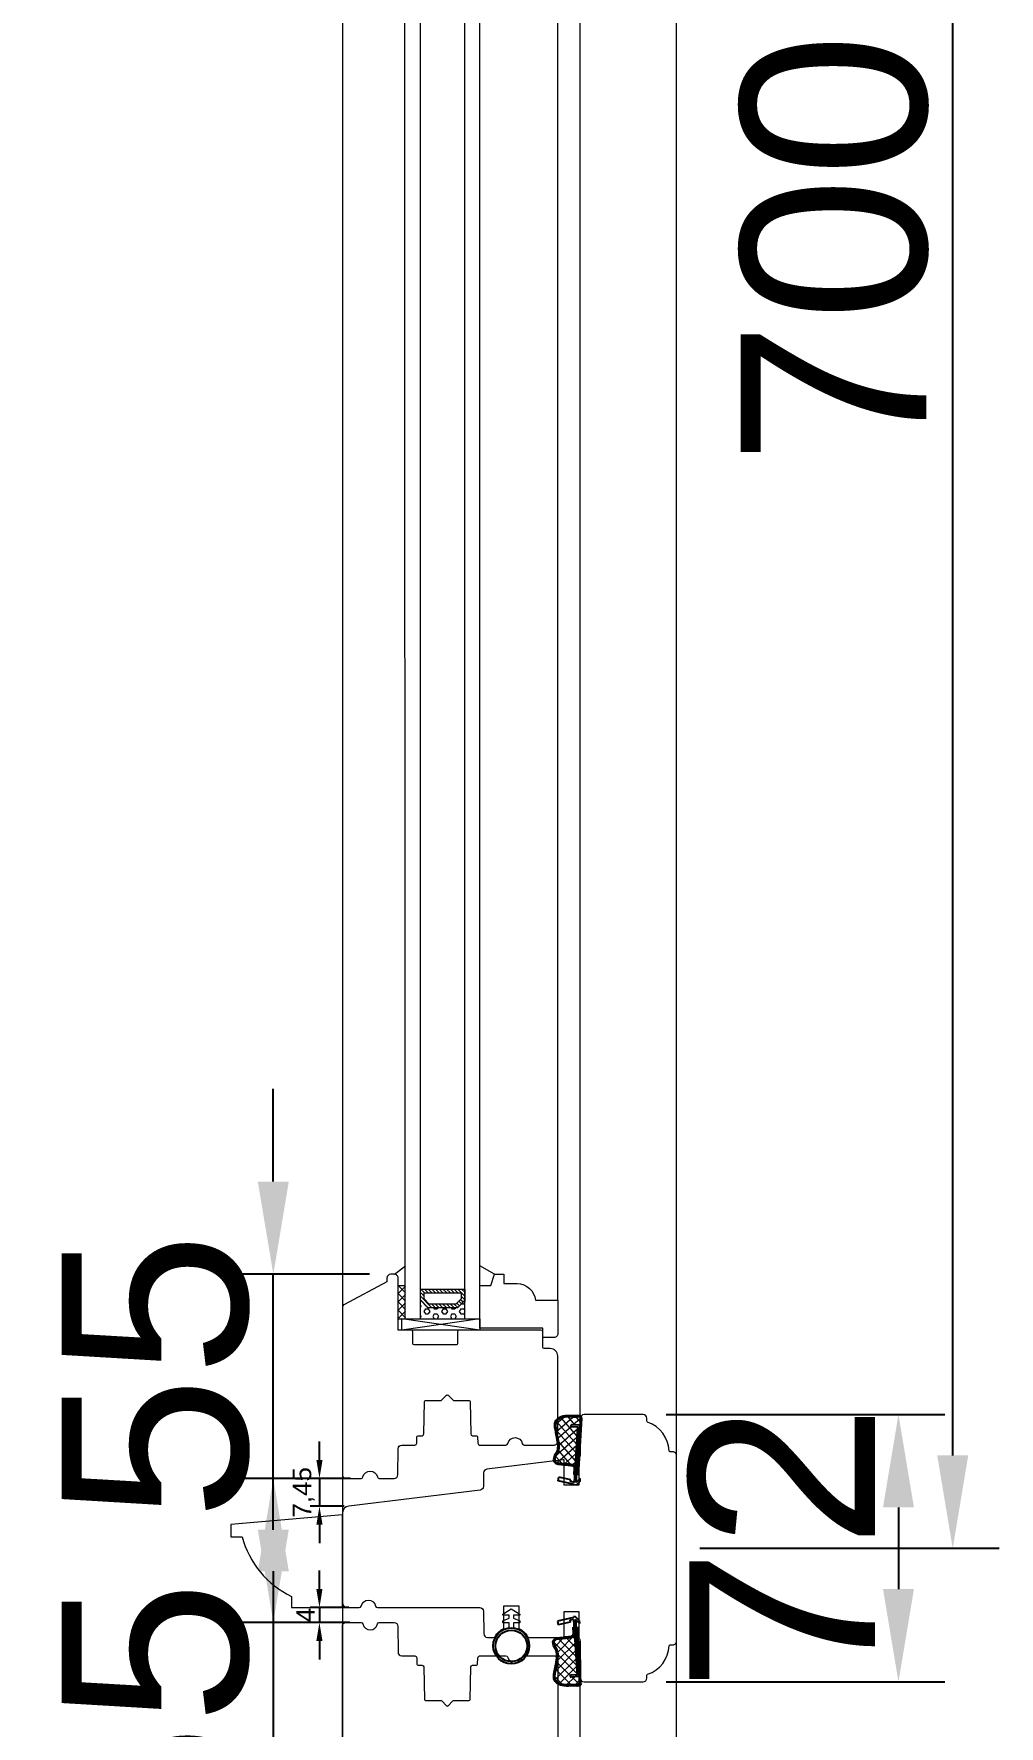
# Model space of a CAD drawing. Header units: millimetres. Extents: x 0 to 182016, y 11 to 3710.
# Drawn here: x 74928.2 to 75188.1, y 2011.5 to 2467.4 of the extents above; entities that cross this region are included whole.
import ezdxf

# ---------------------------------------------------------------- set-up
doc = ezdxf.new("R2010")
doc.units = ezdxf.units.MM
for name, color, linetype, lineweight in [('Matmenys', 10, 'Continuous', 20), ('OTHER', 251, 'Continuous', 13), ('Stakta', 7, 'Continuous', 25), ('Testinės profilio linijos', 7, 'Continuous', 5)]:
    doc.layers.add(name, color=color, linetype=linetype, lineweight=lineweight)
doc.layers.add('Stiklo paketas', color=7, linetype='Continuous')
doc.styles.get("Standard").update_dxf_attribs({"font": 'arial.ttf'})
doc.dimstyles.new('2', dxfattribs={"dimscale": 2, "dimtxt": 2.5, "dimasz": 2.5, "dimexe": 1.25, "dimexo": 0.625, "dimtad": 1, "dimtxsty": 'Standard', "dimcen": 2.5, "dimadec": 0, "dimazin": 0, "dimtfac": 1, "dimtmove": 0, "dimatfit": 3, "dimfxl": 1, "dimarcsym": 0})
doc.dimstyles.new('Padidinti matmenys', dxfattribs={"dimscale": 10, "dimtxt": 5, "dimasz": 2.5, "dimexe": 1.25, "dimexo": 0.625, "dimtad": 1, "dimdec": 1, "dimtxsty": 'Standard', "dimcen": 2.5, "dimadec": 0, "dimazin": 0, "dimtfac": 1, "dimtdec": 1, "dimtmove": 0, "dimatfit": 3, "dimfxl": 1, "dimarcsym": 0})

# ---------------------------------------------------------------- blocks, each defined once
blk = doc.blocks.new('*D1712')
at = {"layer": 'Defpoints', "color": 0, "transparency": 16777216}
for p in [(75014.71, 2078.23), (75005.1, 2070.78), (75013.03, 2070.78)]:
    blk.add_point(p, dxfattribs=at)
at = {"layer": 'Matmenys', "color": 0, "lineweight": -2, "transparency": 16777216}
for p, q in [((75005.1, 2083.23), (75005.1, 2088.23)), ((75013.46, 2078.23), (75002.6, 2078.23)), ((75005.1, 2078.23), (75005.1, 2070.78)), ((75011.78, 2070.78), (75002.6, 2070.78)), ((75005.1, 2065.78), (75005.1, 2060.78))]:
    blk.add_line(p, q, dxfattribs=at)
at = {"layer": 'Matmenys', "color": 0, "transparency": 16777216}
for points in [[(75004.27, 2083.23), (75005.93, 2083.23), (75005.1, 2078.23)], [(75004.27, 2065.78), (75005.93, 2065.78), (75005.1, 2070.78)]]:
    blk.add_solid(points, dxfattribs=at)
at = {"layer": 'Matmenys', "color": 0, "lineweight": 5, "transparency": 16777216, "insert": (75000.85, 2074.5), "char_height": 5, "attachment_point": 5, "rotation": 90}
blk.add_mtext('7,45', dxfattribs=at)
blk = doc.blocks.new('*D1713')
at = {"layer": 'Defpoints', "color": 0, "transparency": 16777216}
for p in [(75014.26, 2043.43), (75005.09, 2039.43), (75014.51, 2039.43)]:
    blk.add_point(p, dxfattribs=at)
at = {"layer": 'Matmenys', "color": 0, "lineweight": -2, "transparency": 16777216}
for p, q in [((75005.09, 2048.43), (75005.09, 2053.43)), ((75013.01, 2043.43), (75002.59, 2043.43)), ((75005.09, 2043.43), (75005.09, 2039.43)), ((75013.26, 2039.43), (75002.59, 2039.43)), ((75005.09, 2034.43), (75005.09, 2029.43))]:
    blk.add_line(p, q, dxfattribs=at)
at = {"layer": 'Matmenys', "color": 0, "transparency": 16777216}
for points in [[(75004.26, 2048.43), (75005.92, 2048.43), (75005.09, 2043.43)], [(75004.26, 2034.43), (75005.92, 2034.43), (75005.09, 2039.43)]]:
    blk.add_solid(points, dxfattribs=at)
at = {"layer": 'Matmenys', "color": 0, "lineweight": 5, "transparency": 16777216, "insert": (75001.34, 2041.43), "char_height": 5, "attachment_point": 5, "rotation": 90}
blk.add_mtext('4', dxfattribs=at)
blk = doc.blocks.new('*D2083')
at = {"color": 0, "lineweight": -2, "transparency": 16777216}
for p, q in [((75104.53, 2759.45), (75188.14, 2759.45)), ((75175.64, 2084.43), (75175.64, 2734.45)), ((75107.52, 2059.43), (75188.14, 2059.43))]:
    blk.add_line(p, q, dxfattribs=at)
at = {"color": 0, "transparency": 16777216}
for points in [[(75171.47, 2734.45), (75179.81, 2734.45), (75175.64, 2759.45)], [(75171.47, 2084.43), (75179.81, 2084.43), (75175.64, 2059.43)]]:
    blk.add_solid(points, dxfattribs=at)
at = {"layer": 'Defpoints', "color": 0, "transparency": 16777216}
for p in [(75098.28, 2759.45), (75175.64, 2759.45), (75101.27, 2059.43)]:
    blk.add_point(p, dxfattribs=at)
at = {"color": 0, "lineweight": 5, "transparency": 16777216, "insert": (75143.86, 2409.44), "char_height": 50, "attachment_point": 5, "rotation": 90}
blk.add_mtext('700', dxfattribs=at)
blk = doc.blocks.new('*D2084')
at = {"color": 0, "lineweight": -2, "transparency": 16777216}
for p, q in [((75098.51, 2095.43), (75173.53, 2095.43)), ((75161.03, 2070.43), (75161.03, 2048.43)), ((75098.51, 2023.43), (75173.53, 2023.43))]:
    blk.add_line(p, q, dxfattribs=at)
at = {"color": 0, "transparency": 16777216}
for points in [[(75156.86, 2070.43), (75165.2, 2070.43), (75161.03, 2095.43)], [(75156.86, 2048.43), (75165.2, 2048.43), (75161.03, 2023.43)]]:
    blk.add_solid(points, dxfattribs=at)
at = {"layer": 'Defpoints', "color": 0, "transparency": 16777216}
for p in [(75092.26, 2095.43), (75092.26, 2023.43), (75161.03, 2023.43)]:
    blk.add_point(p, dxfattribs=at)
at = {"color": 0, "lineweight": 5, "transparency": 16777216, "insert": (75129.68, 2059.43), "char_height": 50, "attachment_point": 5, "rotation": 90}
blk.add_mtext('72', dxfattribs=at)
blk = doc.blocks.new('*D2085')
at = {"color": 0, "lineweight": -2, "transparency": 16777216}
for p, q in [((74992.67, 2064.43), (74992.67, 2089.43)), ((75007.01, 2039.43), (74980.17, 2039.43)), ((74992.67, 2039.43), (74992.67, 1984.43)), ((75018.52, 1984.43), (74980.17, 1984.43)), ((74992.67, 1959.43), (74992.67, 1934.43))]:
    blk.add_line(p, q, dxfattribs=at)
at = {"color": 0, "transparency": 16777216}
for points in [[(74988.5, 2064.43), (74996.84, 2064.43), (74992.67, 2039.43)], [(74988.5, 1959.43), (74996.84, 1959.43), (74992.67, 1984.43)]]:
    blk.add_solid(points, dxfattribs=at)
at = {"layer": 'Defpoints', "color": 0, "transparency": 16777216}
for p in [(75013.26, 2039.43), (74992.67, 1984.43), (75024.77, 1984.43)]:
    blk.add_point(p, dxfattribs=at)
at = {"color": 0, "lineweight": 5, "transparency": 16777216, "insert": (74960.99, 2011.93), "char_height": 50, "attachment_point": 5, "rotation": 90}
blk.add_mtext('55', dxfattribs=at)
blk = doc.blocks.new('*D2086')
at = {"color": 0, "lineweight": -2, "transparency": 16777216}
for p, q in [((74992.67, 2158.23), (74992.67, 2183.23)), ((75018.53, 2133.23), (74980.17, 2133.23)), ((74992.67, 2078.23), (74992.67, 2133.23)), ((75007.21, 2078.23), (74980.17, 2078.23)), ((74992.67, 2053.23), (74992.67, 2028.23))]:
    blk.add_line(p, q, dxfattribs=at)
at = {"color": 0, "transparency": 16777216}
for points in [[(74988.5, 2158.23), (74996.84, 2158.23), (74992.67, 2133.23)], [(74988.5, 2053.23), (74996.84, 2053.23), (74992.67, 2078.23)]]:
    blk.add_solid(points, dxfattribs=at)
at = {"layer": 'Defpoints', "color": 0, "transparency": 16777216}
for p in [(74992.67, 2133.23), (75024.78, 2133.23), (75013.46, 2078.23)]:
    blk.add_point(p, dxfattribs=at)
at = {"color": 0, "lineweight": 5, "transparency": 16777216, "insert": (74960.99, 2105.73), "char_height": 50, "attachment_point": 5, "rotation": 90}
blk.add_mtext('55', dxfattribs=at)

msp = doc.modelspace()

# ---------------------------------------------------------------- hatches: boundary and pattern name
at = {"lineweight": 0, "ltscale": 0.5}
h = msp.add_hatch(dxfattribs=at)
h.set_pattern_fill('ANSI37', color=256, scale=0.5, style=0)
h.set_pattern_definition([(45, (75026.2718, 2951.957), (-1.122532, 1.122532), []), (135, (75026.2718, 2951.957), (-1.122532, -1.122532), [])])
h.paths.add_polyline_path([(75028.2718071, 2130.2266087), (75028.2718071, 2121.2266087), (75026.2718071, 2121.2266087), (75026.2718071, 2130.2266087)])
at = {"lineweight": 0}
h = msp.add_hatch(dxfattribs=at)
h.set_pattern_fill('JIS_WOOD', color=256, style=0)
h.set_pattern_definition([(315, (62124.8628, 21295.7281), (-0.5, -0.5), [])])
h.paths.add_polyline_path([(75042.271098, 2124.2266087), (75034.271098, 2124.2266087), (75032.271098, 2126.2266087), (75032.271098, 2129.2266087), (75044.3076806, 2129.2443421), (75044.271098, 2126.2266087)])
h.paths.add_polyline_path([(75034.6853116, 2125.2266087), (75041.8568844, 2125.2266087), (75043.271098, 2126.6408222), (75043.271098, 2128.2266087), (75033.271098, 2128.2266087), (75033.271098, 2126.6408222)], flags=16)
h = msp.add_hatch(dxfattribs=at)
h.set_pattern_fill('HEX', color=256, scale=0.25, style=0)
h.set_pattern_definition([(360, (62124.8628, 21295.7281), (-7e-16, -1.374815), [0.79375, -1.5875]), (240, (62124.8628, 21295.7281), (-1.190624716, 0.6874075), [0.79375, -1.5875]), (300, (62125.6566, 21295.7281), (-1.190624716, -0.6874075), [0.79375, -1.5875])])
h.paths.add_polyline_path([(75032.271098, 2121.2266087), (75032.271098, 2126.2266087), (75034.271098, 2124.2266087), (75042.271098, 2124.2266087), (75044.271098, 2126.2266087), (75044.2718071, 2121.2266087)])
at = {"layer": 'Matmenys'}
h = msp.add_hatch(dxfattribs=at)
h.set_pattern_fill('ANSI37', color=252, scale=0.5, angle=-183.589345612, style=0)
h.set_pattern_definition([(221.4106544, (-197118.7288, 5658.9332), (1.0500540025, -1.190606082), []), (311.4106544, (-197118.7288, 5658.9332), (1.190606082, 1.0500540025), [])])
edge = h.paths.add_edge_path()
edge.add_arc((75074.5773833, 2091.9818158), 0.1, -3.589345612, 86.410654388)
edge.add_line((75074.5836438, 2092.0816196), (75073.0359581, 2092.1787028))
edge.add_arc((75073.0516093, 2092.4282124), 0.25, 86.410654388, 266.410654388, ccw=False)
edge.add_line((75073.0672605, 2092.677722), (75075.1139655, 2092.5493363))
edge.add_arc((75075.107705, 2092.4495325), 0.1, -3.589345619, 86.410654388, ccw=False)
edge.add_line((75075.2075088, 2092.443272), (75075.2831518, 2092.4385271))
edge.add_line((75075.2831518, 2092.4385271), (75075.4074662, 2094.420328))
edge.add_spline(control_points=[(75075.4074662, 2094.420328), (75075.3956638, 2094.4994865), (75075.3844883, 2094.5694781), (75075.3626944, 2094.6532289), (75075.3533086, 2094.6767932), (75075.3406137, 2094.7006763), (75075.3343644, 2094.7087359), (75075.3087756, 2094.7332237), (75075.2795386, 2094.7521166), (75075.1752188, 2094.7858199), (75075.1022866, 2094.7989419), (75074.8493036, 2094.818644), (75074.6354694, 2094.8081457), (75074.192991, 2094.7888175), (75073.9736621, 2094.7843422), (75073.5537712, 2094.783266), (75073.3506851, 2094.786298), (75072.7604778, 2094.7990084), (75072.3924277, 2094.8121848), (75071.6392462, 2094.8119231), (75071.2624964, 2094.7934268), (75070.6693919, 2094.6902405), (75070.441821, 2094.6303464), (75070.0447198, 2094.4773108), (75069.8729321, 2094.3945614), (75069.5317644, 2094.1905613), (75069.3655617, 2094.0704464), (75069.074402, 2093.8030013), (75068.9508219, 2093.6553277), (75068.7911032, 2093.3741431), (75068.7435493, 2093.2388469), (75068.6839443, 2092.9375481), (75068.673241, 2092.7739481), (75068.6869849, 2092.1893513), (75068.7817391, 2091.7254357), (75068.9534814, 2090.8329396), (75069.0371759, 2090.4058593), (75069.2483623, 2089.3275107), (75069.3820963, 2088.6694601), (75069.5070223, 2087.6763582), (75069.5375162, 2087.3727571), (75069.5618516, 2086.7507134), (75069.5543109, 2086.4348094), (75069.4694266, 2085.8856012), (75069.4080879, 2085.6495177), (75069.2356276, 2085.2488663), (75069.1407791, 2085.0902338), (75068.9565107, 2084.791575), (75068.8666532, 2084.6501178), (75068.7105701, 2084.3483349), (75068.6406, 2084.1832822), (75068.5208688, 2083.8181605), (75068.4778663, 2083.6172104), (75068.4539676, 2083.2777937), (75068.4671734, 2083.1358083), (75068.5272126, 2082.9405876), (75068.5639528, 2082.8752598), (75068.6725019, 2082.7485364), (75068.7445681, 2082.6893586), (75069.0086556, 2082.532281), (75069.2497639, 2082.4507813), (75069.8001749, 2082.334164), (75070.10837, 2082.2976325), (75070.7045878, 2082.2443611), (75070.9921388, 2082.2251386), (75071.5226286, 2082.1817792), (75071.7708871, 2082.159643), (75072.1756894, 2082.1234286), (75072.3330928, 2082.1093422), (75072.6570251, 2082.0812201), (75072.8353424, 2082.066184), (75073.1382094, 2081.9978991), (75073.2560314, 2081.962264), (75073.4685102, 2081.8666673), (75073.562425, 2081.8135203), (75073.7076188, 2081.6948796), (75073.7626369, 2081.6392574), (75073.8517288, 2081.5154902), (75073.8846082, 2081.4518631), (75073.9327764, 2081.3329991), (75073.9496577, 2081.275922), (75073.9756016, 2081.1753416), (75073.9853192, 2081.130946), (75073.9943551, 2081.0899497)], knot_values=[0, 0, 0, 0, 0.2245066002, 0.2245066002, 0.377043448, 0.377043448, 0.5295802957, 0.5295802957, 0.8082977366, 0.8082977366, 1.0870151774, 1.0870151774, 1.6244414062, 1.6244414062, 2.161867635, 2.161867635, 2.6992938638, 2.6992938638, 3.7741463214, 3.7741463214, 5.0334406395, 5.0334406395, 5.8656302806, 5.8656302806, 6.5060139406, 6.5060139406, 7.1463976006, 7.1463976006, 7.7996240151, 7.7996240151, 8.3563201169, 8.3563201169, 8.9130162187, 8.9130162187, 10.239934143, 10.239934143, 11.5668520673, 11.5668520673, 13.5970761059, 13.5970761059, 14.4582175179, 14.4582175179, 15.3193589298, 15.3193589298, 15.9856015553, 15.9856015553, 16.5061017172, 16.5061017172, 17.0266018791, 17.0266018791, 17.547102041, 17.547102041, 18.1672448488, 18.1672448488, 18.7176261004, 18.7176261004, 19.1465766047, 19.1465766047, 19.5755271091, 19.5755271091, 20.3898249977, 20.3898249977, 21.2041228863, 21.2041228863, 21.9655448497, 21.9655448497, 22.7269668131, 22.7269668131, 23.2229068178, 23.2229068178, 23.7188468224, 23.7188468224, 24.0184411081, 24.0184411081, 24.2549295987, 24.2549295987, 24.4119994701, 24.4119994701, 24.5501072405, 24.5501072405, 24.6882150108, 24.6882150108, 24.8099116426, 24.8099116426, 24.8099116426, 24.8099116426], degree=3, periodic=0)
edge.add_line((75073.9943551, 2081.0899497), (75074.6771871, 2091.9755553))
h = msp.add_hatch(dxfattribs=at)
h.set_pattern_fill('ANSI37', color=252, scale=0.5, angle=-180, style=0)
h.set_pattern_definition([(225, (-183910.4338, -1033495.7054), (1.1225320151, -1.1225320151), []), (315, (-183910.4338, -1033495.7054), (1.1225320151, 1.1225320151), [])])
edge = h.paths.add_edge_path()
edge.add_arc((75074.3827712, 2025.432666), 0.1, 273.589345612, 363.589345612, ccw=False)
edge.add_line((75074.3890317, 2025.3328621), (75072.8413459, 2025.2357789))
edge.add_arc((75072.8569972, 2024.9862693), 0.25, 93.589345612, 273.589345612)
edge.add_line((75072.8726484, 2024.7367597), (75074.9193533, 2024.8651454))
edge.add_arc((75074.9130928, 2024.9649493), 0.1, 273.589345612, 363.589345619)
edge.add_line((75075.0128967, 2024.9712097), (75075.0885397, 2024.9759547))
edge.add_line((75075.0885397, 2024.9759547), (75075.2128541, 2022.9941538))
edge.add_spline(control_points=[(75075.2128541, 2022.9941538), (75075.2010517, 2022.9149953), (75075.1898762, 2022.8450037), (75075.1680823, 2022.7612528), (75075.1586964, 2022.7376885), (75075.1460016, 2022.7138055), (75075.1397523, 2022.7057459), (75075.1141635, 2022.6812581), (75075.0849265, 2022.6623652), (75074.9806067, 2022.6286618), (75074.9076745, 2022.6155399), (75074.6546915, 2022.5958377), (75074.4408573, 2022.6063361), (75073.9983789, 2022.6256642), (75073.77905, 2022.6301396), (75073.3591591, 2022.6312158), (75073.156073, 2022.6281838), (75072.5658656, 2022.6154734), (75072.1978155, 2022.6022969), (75071.4446341, 2022.6025586), (75071.0678843, 2022.6210549), (75070.4747798, 2022.7242413), (75070.2472088, 2022.7841353), (75069.8501076, 2022.9371709), (75069.67832, 2023.0199203), (75069.3371522, 2023.2239205), (75069.1709496, 2023.3440353), (75068.8797898, 2023.6114804), (75068.7562098, 2023.7591541), (75068.5964911, 2024.0403386), (75068.5489371, 2024.1756349), (75068.4893322, 2024.4769337), (75068.4786289, 2024.6405337), (75068.4923727, 2025.2251305), (75068.587127, 2025.6890461), (75068.7588692, 2026.5815422), (75068.8425638, 2027.0086225), (75069.0537501, 2028.0869711), (75069.1874842, 2028.7450217), (75069.3124102, 2029.7381236), (75069.3429041, 2030.0417247), (75069.3672395, 2030.6637683), (75069.3596988, 2030.9796724), (75069.2748145, 2031.5288806), (75069.2134758, 2031.764964), (75069.0410155, 2032.1656154), (75068.946167, 2032.324248), (75068.7618986, 2032.6229067), (75068.6720411, 2032.764364), (75068.515958, 2033.0661469), (75068.4459879, 2033.2311996), (75068.3262567, 2033.5963213), (75068.2832541, 2033.7972714), (75068.2593554, 2034.136688), (75068.2725612, 2034.2786735), (75068.3326005, 2034.4738942), (75068.3693407, 2034.539222), (75068.4778898, 2034.6659453), (75068.5499559, 2034.7251232), (75068.8140435, 2034.8822007), (75069.0551518, 2034.9637004), (75069.6055628, 2035.0803177), (75069.9137579, 2035.1168492), (75070.5099757, 2035.1701207), (75070.7975267, 2035.1893432), (75071.3280165, 2035.2327026), (75071.576275, 2035.2548388), (75071.9810773, 2035.2910531), (75072.1384806, 2035.3051395), (75072.462413, 2035.3332616), (75072.6407302, 2035.3482977), (75072.9435973, 2035.4165827), (75073.0614193, 2035.4522177), (75073.2738981, 2035.5478145), (75073.3678129, 2035.6009614), (75073.5130066, 2035.7196022), (75073.5680248, 2035.7752244), (75073.6571167, 2035.8989916), (75073.6899961, 2035.9626187), (75073.7381643, 2036.0814827), (75073.7550455, 2036.1385597), (75073.7809895, 2036.2391401), (75073.790707, 2036.2835357), (75073.799743, 2036.324532)], knot_values=[0, 0, 0, 0, 0.2245066002, 0.2245066002, 0.377043448, 0.377043448, 0.5295802957, 0.5295802957, 0.8082977366, 0.8082977366, 1.0870151774, 1.0870151774, 1.6244414062, 1.6244414062, 2.161867635, 2.161867635, 2.6992938638, 2.6992938638, 3.7741463214, 3.7741463214, 5.0334406395, 5.0334406395, 5.8656302806, 5.8656302806, 6.5060139406, 6.5060139406, 7.1463976006, 7.1463976006, 7.7996240151, 7.7996240151, 8.3563201169, 8.3563201169, 8.9130162187, 8.9130162187, 10.239934143, 10.239934143, 11.5668520673, 11.5668520673, 13.5970761059, 13.5970761059, 14.4582175179, 14.4582175179, 15.3193589298, 15.3193589298, 15.9856015553, 15.9856015553, 16.5061017172, 16.5061017172, 17.0266018791, 17.0266018791, 17.547102041, 17.547102041, 18.1672448488, 18.1672448488, 18.7176261004, 18.7176261004, 19.1465766047, 19.1465766047, 19.5755271091, 19.5755271091, 20.3898249977, 20.3898249977, 21.2041228863, 21.2041228863, 21.9655448497, 21.9655448497, 22.7269668131, 22.7269668131, 23.2229068178, 23.2229068178, 23.7188468224, 23.7188468224, 24.0184411081, 24.0184411081, 24.2549295987, 24.2549295987, 24.4119994701, 24.4119994701, 24.5501072405, 24.5501072405, 24.6882150108, 24.6882150108, 24.8099116426, 24.8099116426, 24.8099116426, 24.8099116426], degree=3, periodic=0)
edge.add_line((75073.799743, 2036.324532), (75074.482575, 2025.4389265))

# ---------------------------------------------------------------- linework, layer by layer
at = {"lineweight": 5}
msp.add_line((75011.2718076, 2668.7680886), (75011.271807, 1133.8432256), dxfattribs=at)
at = {"lineweight": 0}
for p, q in [((75025.2718071, 2133.2266087), (75028.2718071, 2135.5132738)), ((75052.2718071, 2133.2266087), (75048.2718071, 2135.5132738)), ((75026.2718071, 2130.2266087), (75028.2718071, 2130.2266087)), ((75026.2718071, 2121.2266087), (75029.2718071, 2121.2266087)), ((75048.271098, 2121.2266087), (75027.271098, 2118.2266087)), ((75048.271098, 2118.2266087), (75027.271098, 2121.2266087))]:
    msp.add_line(p, q, dxfattribs=at)
at = {"color": 1}
for p, q in [((75075.4074662, 2094.420328), (75074.4518089, 2079.1853832)), ((75075.7041862, 2094.4645682), (75074.7428915, 2079.1397528)), ((75073.7013869, 2081.0253769), (75073.5909574, 2079.2649257)), ((75073.5067748, 2036.3891048), (75073.3963453, 2038.1495561)), ((75075.2128541, 2022.9941538), (75074.2571968, 2038.2290985)), ((75075.5095741, 2022.9499135), (75074.5482794, 2038.274729))]:
    msp.add_line(p, q, dxfattribs=at)
for p, q in [((75074.5836438, 2092.0816196), (75073.0359581, 2092.1787028)), ((75075.1139655, 2092.5493363), (75073.0672605, 2092.677722)), ((75073.746695, 2077.1417902), (75074.6771871, 2091.9755553)), ((75074.2503887, 2077.1850081), (75075.2075088, 2092.443272)), ((75075.2075088, 2092.443272), (75075.2831518, 2092.4385271)), ((75069.3678979, 2077.6197743), (75069.5885528, 2078.5951262)), ((75073.7149884, 2076.6363278), (75069.3678979, 2077.6197743)), ((75072.8085593, 2077.866661), (75069.5885528, 2078.5951262)), ((75072.6982319, 2077.378985), (75072.8085593, 2077.866661)), ((75073.746695, 2077.1417902), (75072.6982319, 2077.378985)), ((75073.7057495, 2076.4890419), (75073.7149884, 2076.6363278)), ((75074.2047687, 2076.4577394), (75073.7057495, 2076.4890419)), ((75075.2712333, 2077.4880807), (75074.2047687, 2076.4577394)), ((75075.3181313, 2078.2357214), (75074.2503887, 2077.1850081)), ((75075.2712333, 2077.4880807), (75075.3181313, 2078.2357214)), ((75073.5203763, 2040.778154), (75069.1732858, 2039.7947075)), ((75069.1732858, 2039.7947075), (75069.3939406, 2038.8193555)), ((75072.6139472, 2039.5478207), (75069.3939406, 2038.8193555)), ((75073.5520829, 2040.2726916), (75072.5036197, 2040.0354967)), ((75072.5036197, 2040.0354967), (75072.6139472, 2039.5478207)), ((75074.0101565, 2040.9567424), (75073.5111373, 2040.9254399)), ((75073.5111373, 2040.9254399), (75073.5203763, 2040.778154)), ((75073.5520829, 2040.2726916), (75074.482575, 2025.4389265)), ((75075.0766212, 2039.9264011), (75074.0101565, 2040.9567424)), ((75074.0557766, 2040.2294737), (75075.0128967, 2024.9712097)), ((75075.1235192, 2039.1787604), (75074.0557766, 2040.2294737)), ((75075.0766212, 2039.9264011), (75075.1235192, 2039.1787604)), ((75074.3890317, 2025.3328621), (75072.8413459, 2025.2357789)), ((75074.9193533, 2024.8651454), (75072.8726484, 2024.7367597)), ((75075.0128967, 2024.9712097), (75075.0885397, 2024.9759547))]:
    msp.add_line(p, q)
at = {"lineweight": 5}
for points in [[(75026.2019159, 2079.2178821), (75026.2631563, 2086.2353352, -0.4116598905), (75027.2631182, 2087.2266087), (75030.8016436, 2087.2266087, 0.4040361542), (75031.3013561, 2087.7091589), (75031.3616964, 2089.4370785, -0.4040262258), (75031.6615136, 2089.7266087), (75032.7146353, 2089.7266087, 0.4091108014), (75033.2145591, 2090.2178825), (75033.3666619, 2098.9318444, -0.4091108014), (75033.6666162, 2099.2266087), (75037.6904362, 2099.2266087, 0.1989123674), (75038.0439896, 2099.3730553), (75039.309675, 2100.6387407, -0.4142135624), (75039.733939, 2100.6387407), (75040.9996245, 2099.3730553, 0.1989123674), (75041.3531779, 2099.2266087), (75045.3769978, 2099.2266087, -0.4091108014), (75045.6769521, 2098.9318444), (75045.8290549, 2090.2178825, 0.4091108014), (75046.3289788, 2089.7266087), (75047.3821004, 2089.7266087, -0.4040262258), (75047.6819176, 2089.4370785), (75047.7422579, 2087.7091589, 0.4040262258), (75048.2419533, 2087.2266087), (75055.3223173, 2087.2266087, 0.3563939587), (75055.8122152, 2087.6266087, -0.8164965809), (75059.7313988, 2087.6266087, 0.3563939587), (75060.2212968, 2087.2266087), (75068.271807, 2087.2266087, 0.4142135624), (75069.271807, 2088.2266087), (75069.271807, 2111.2266087, 0.4142135624), (75067.271807, 2113.2266087), (75065.5692004, 2113.2266087, -0.4116598905), (75065.2692118, 2113.5239907), (75065.232498, 2117.7309719, 0.4116598905), (75064.7325171, 2118.2266087), (75042.8023701, 2118.2266087, 0.4116598905), (75042.3023891, 2117.7309719), (75042.2744022, 2114.5239907, -0.4116598905), (75041.9744136, 2114.2266087), (75030.5692004, 2114.2266087, -0.4116598905), (75030.2692118, 2114.5239907), (75030.2412249, 2117.7309719, 0.4116598905), (75029.7412439, 2118.2266087), (75026.271807, 2118.2266087), (75026.271807, 2132.2266087, 0.4142135624), (75025.271807, 2133.2266087), (75024.280572, 2133.2266087, 0.4116598905), (75023.28061, 2132.2353352), (75023.271807, 2131.2266087), (75011.8023354, 2125.1281825, 0.2773245441), (75011.271807, 2124.2452349), (75011.271807, 2079.2266087, 0.4142135624), (75012.271807, 2078.2266087), (75016.3223173, 2078.2266087, 0.3563939587), (75016.8122152, 2078.6266087, -0.8164965809), (75020.7313988, 2078.6266087, 0.3563939587), (75021.2212968, 2078.2266087), (75025.201954, 2078.2266087, 0.4116598905)], [(75074.9718063, 2042.4266087), (75074.9718063, 2035.1491658, -0.2023892741), (75075.280457, 2034.4353352), (75075.367878, 2024.4178821, 0.4116598905), (75076.3678399, 2023.4266087), (75092.2630414, 2023.4266087, 0.4116598905), (75093.2630033, 2024.4178821), (75093.2699155, 2025.2099403, -0.3199404334), (75093.4745453, 2025.4917634, 0.3090857966), (75099.2628286, 2033.1410741, -0.4001549105), (75099.5624796, 2033.4266087), (75100.2718063, 2033.4266087, 0.4142135624), (75101.2718063, 2034.4266087), (75101.2718063, 2084.4266087, 0.4142135624), (75100.2718063, 2085.4266087), (75099.5624796, 2085.4266087, -0.4001549105), (75099.2628286, 2085.7121433, 0.3090857966), (75093.4745453, 2093.361454, -0.3199404334), (75093.2699155, 2093.6432771), (75093.2630033, 2094.4353352, 0.4116598905), (75092.2630414, 2095.4266087), (75076.3678399, 2095.4266087, 0.4116598905), (75075.367878, 2094.4353352), (75075.280457, 2084.4178821, -0.2023892741), (75074.9718063, 2083.7040515), (75074.9718063, 2076.4266087), (75070.9718063, 2076.4266087), (75070.9718063, 2083.2266087), (75070.8111457, 2083.2266087, 0.0305527633), (75070.750211, 2083.2228818), (75050.1890639, 2080.6982903, 0.3763733489), (75049.3109713, 2079.7144707), (75049.2794593, 2076.1035517, -0.3763733489), (75048.4013667, 2075.1197321), (75013.0280676, 2070.7764371, 0.3788661087), (75011.2718063, 2068.7913448), (75011.2718063, 2059.4266087), (75011.2718063, 2059.4266087), (75011.2718063, 2049.4266087), (75011.2718063, 2049.4266087), (75011.2718063, 2044.9266087, 0.4142135624), (75012.7718063, 2043.4266087), (75015.8223166, 2043.4266087, 0.3563939587), (75016.3122145, 2043.8266087, -0.8164965809), (75020.2313981, 2043.8266087, 0.3563939587), (75020.721296, 2043.4266087), (75048.2804951, 2043.4266087, -0.4116598905), (75049.280457, 2042.4353352), (75049.3329705, 2036.4178821, 0.4116598905), (75050.3329325, 2035.4266087), (75051.9663337, 2035.4266087, 0.2720281141), (75052.403098, 2035.6832222, -0.164173551), (75054.7707408, 2037.8319334), (75054.7707408, 2043.9266087), (75058.7707408, 2043.9266087), (75058.7707408, 2037.8319334, -0.164173551), (75061.1383835, 2035.6832222, 0.2720281141), (75061.5751478, 2035.4266087), (75070.9718063, 2035.4266087), (75070.9718063, 2042.4266087)], [(74981.2718063, 2062.5236613), (74984.2718063, 2062.5236613, 0.2190491251), (74997.6051396, 2046.4266087), (74997.6051396, 2043.4266087), (75011.2718063, 2043.4266087), (75011.2718063, 2068.4266087), (74981.2718063, 2065.8019488)]]:
    msp.add_lwpolyline(points, format="xyb", close=True, dxfattribs=at)
at = {"lineweight": 0}
for points in [[(75042.271098, 2124.2266087), (75034.271098, 2124.2266087), (75032.271098, 2126.2266087), (75032.271098, 2129.2266087), (75044.271098, 2129.2266087), (75044.271098, 2126.2266087)], [(75041.8568844, 2125.2266087), (75034.6853116, 2125.2266087), (75033.271098, 2126.6408222), (75033.271098, 2128.2266087), (75043.271098, 2128.2266087), (75043.271098, 2126.6408222)], [(75048.271098, 2118.2266087), (75027.271098, 2118.2266087), (75027.271098, 2121.2266087), (75048.271098, 2121.2266087)]]:
    msp.add_lwpolyline(points, close=True, dxfattribs=at)
msp.add_lwpolyline([(75063.2718071, 2126.2266087), (75069.2718071, 2126.2266087), (75069.2718071, 2117.2266087, -0.4142135624), (75068.2718071, 2116.2266087), (75065.2718071, 2116.2266087), (75065.2718071, 2118.7266087), (75048.2718071, 2118.7266087), (75048.2718071, 2130.2266087), (75051.2718071, 2130.2266087), (75052.2718071, 2133.2266087), (75054.7718071, 2133.2266087), (75054.7718071, 2130.7266087), (75058.2968699, 2130.7266087, -0.3851703882), (75063.2718071, 2126.2266087)], format="xyb", dxfattribs=at)
at = {"color": 18, "linetype": 'ByBlock', "true_color": 0x000000}
for radius in [4.85, 4.25]:
    msp.add_circle((75056.7619758, 2033.126), radius, dxfattribs=at)
for centre, radius, start, end in [((75073.0516093, 2092.4282124), 0.25, 86.410654387, 266.410654387), ((75074.5773833, 2091.9818158), 0.1, 356.410654391, 86.410654387), ((75075.107705, 2092.4495325), 0.1, 356.410654391, 86.410654387), ((75072.8569972, 2024.9862693), 0.25, 93.589345613, 273.589345613), ((75074.3827712, 2025.432666), 0.1, 273.589345613, 3.589345609), ((75074.9130928, 2024.9649493), 0.1, 273.589345613, 3.589345609)]:
    msp.add_arc(centre, radius, start, end)
at = {"color": 1}
for points in [[(75075.7041862, 2094.4645682), (75075.6136895, 2094.8260686), (75074.339831, 2095.0956094), (75069.647458, 2094.6072201), (75068.5574518, 2093.5640223), (75068.5388354, 2091.4005505), (75068.8692093, 2089.7025107), (75069.2161256, 2087.5370698), (75069.0166968, 2085.5003481), (75068.5405279, 2084.6721034), (75068.2602645, 2082.8175632), (75070.972443, 2081.9251173), (75072.4513187, 2081.7979498), (75073.1385865, 2081.6799784), (75073.5804719, 2081.3777727), (75073.7013869, 2081.0253769)], [(75075.5095741, 2022.9499135), (75075.4190774, 2022.5884132), (75074.1452189, 2022.3188723), (75069.4528459, 2022.8072616), (75068.3628397, 2023.8504594), (75068.3442232, 2026.0139313), (75068.6745972, 2027.7119711), (75069.0215135, 2029.877412), (75068.8220847, 2031.9141337), (75068.3459157, 2032.7423784), (75068.0656524, 2034.5969186), (75070.7778309, 2035.4893645), (75072.2567065, 2035.616532), (75072.9439744, 2035.7345034), (75073.3858598, 2036.036709), (75073.5067748, 2036.3891048)]]:
    msp.add_spline(points, degree=3, dxfattribs=at)
for points in [[(75075.4074662, 2094.420328), (75075.3956638, 2094.4994865), (75075.3844883, 2094.5694781), (75075.3626944, 2094.6532289), (75075.3533086, 2094.6767932), (75075.3406137, 2094.7006763), (75075.3343644, 2094.7087359), (75075.3087756, 2094.7332237), (75075.2795386, 2094.7521166), (75075.1752188, 2094.7858199), (75075.1022866, 2094.7989419), (75074.8493036, 2094.818644), (75074.6354694, 2094.8081457), (75074.192991, 2094.7888175), (75073.9736621, 2094.7843422), (75073.5537712, 2094.783266), (75073.3506851, 2094.786298), (75072.7604778, 2094.7990084), (75072.3924277, 2094.8121848), (75071.6392462, 2094.8119231), (75071.2624964, 2094.7934268), (75070.6693919, 2094.6902405), (75070.441821, 2094.6303464), (75070.0447198, 2094.4773108), (75069.8729321, 2094.3945614), (75069.5317644, 2094.1905613), (75069.3655617, 2094.0704464), (75069.074402, 2093.8030013), (75068.9508219, 2093.6553277), (75068.7911032, 2093.3741431), (75068.7435493, 2093.2388469), (75068.6839443, 2092.9375481), (75068.673241, 2092.7739481), (75068.6869849, 2092.1893513), (75068.7817391, 2091.7254357), (75068.9534814, 2090.8329396), (75069.0371759, 2090.4058593), (75069.2483623, 2089.3275107), (75069.3820963, 2088.6694601), (75069.5070223, 2087.6763582), (75069.5375162, 2087.3727571), (75069.5618516, 2086.7507134), (75069.5543109, 2086.4348094), (75069.4694266, 2085.8856012), (75069.4080879, 2085.6495177), (75069.2356276, 2085.2488663), (75069.1407791, 2085.0902338), (75068.9565107, 2084.791575), (75068.8666532, 2084.6501178), (75068.7105701, 2084.3483349), (75068.6406, 2084.1832822), (75068.5208688, 2083.8181605), (75068.4778663, 2083.6172104), (75068.4539676, 2083.2777937), (75068.4671734, 2083.1358083), (75068.5272126, 2082.9405876), (75068.5639528, 2082.8752598), (75068.6725019, 2082.7485364), (75068.7445681, 2082.6893586), (75069.0086556, 2082.532281), (75069.2497639, 2082.4507813), (75069.8001749, 2082.334164), (75070.10837, 2082.2976325), (75070.7045878, 2082.2443611), (75070.9921388, 2082.2251386), (75071.5226286, 2082.1817792), (75071.7708871, 2082.159643), (75072.1756894, 2082.1234286), (75072.3330928, 2082.1093422), (75072.6570251, 2082.0812201), (75072.8353424, 2082.066184), (75073.1382094, 2081.9978991), (75073.2560314, 2081.962264), (75073.4685102, 2081.8666673), (75073.562425, 2081.8135203), (75073.7076188, 2081.6948796), (75073.7626369, 2081.6392574), (75073.8517288, 2081.5154902), (75073.8846082, 2081.4518631), (75073.9327764, 2081.3329991), (75073.9496577, 2081.275922), (75073.9756016, 2081.1753416), (75073.9853192, 2081.130946), (75073.9943551, 2081.0899497)], [(75075.2128541, 2022.9941538), (75075.2010517, 2022.9149953), (75075.1898762, 2022.8450037), (75075.1680823, 2022.7612528), (75075.1586964, 2022.7376885), (75075.1460016, 2022.7138055), (75075.1397523, 2022.7057459), (75075.1141635, 2022.6812581), (75075.0849265, 2022.6623652), (75074.9806067, 2022.6286618), (75074.9076745, 2022.6155399), (75074.6546915, 2022.5958377), (75074.4408573, 2022.6063361), (75073.9983789, 2022.6256642), (75073.77905, 2022.6301396), (75073.3591591, 2022.6312158), (75073.156073, 2022.6281838), (75072.5658656, 2022.6154734), (75072.1978155, 2022.6022969), (75071.4446341, 2022.6025586), (75071.0678843, 2022.6210549), (75070.4747798, 2022.7242413), (75070.2472088, 2022.7841353), (75069.8501076, 2022.9371709), (75069.67832, 2023.0199203), (75069.3371522, 2023.2239205), (75069.1709496, 2023.3440353), (75068.8797898, 2023.6114804), (75068.7562098, 2023.7591541), (75068.5964911, 2024.0403386), (75068.5489371, 2024.1756349), (75068.4893322, 2024.4769337), (75068.4786289, 2024.6405337), (75068.4923727, 2025.2251305), (75068.587127, 2025.6890461), (75068.7588692, 2026.5815422), (75068.8425638, 2027.0086225), (75069.0537501, 2028.0869711), (75069.1874842, 2028.7450217), (75069.3124102, 2029.7381236), (75069.3429041, 2030.0417247), (75069.3672395, 2030.6637683), (75069.3596988, 2030.9796724), (75069.2748145, 2031.5288806), (75069.2134758, 2031.764964), (75069.0410155, 2032.1656154), (75068.946167, 2032.324248), (75068.7618986, 2032.6229067), (75068.6720411, 2032.764364), (75068.515958, 2033.0661469), (75068.4459879, 2033.2311996), (75068.3262567, 2033.5963213), (75068.2832541, 2033.7972714), (75068.2593554, 2034.136688), (75068.2725612, 2034.2786735), (75068.3326005, 2034.4738942), (75068.3693407, 2034.539222), (75068.4778898, 2034.6659453), (75068.5499559, 2034.7251232), (75068.8140435, 2034.8822007), (75069.0551518, 2034.9637004), (75069.6055628, 2035.0803177), (75069.9137579, 2035.1168492), (75070.5099757, 2035.1701207), (75070.7975267, 2035.1893432), (75071.3280165, 2035.2327026), (75071.576275, 2035.2548388), (75071.9810773, 2035.2910531), (75072.1384806, 2035.3051395), (75072.462413, 2035.3332616), (75072.6407302, 2035.3482977), (75072.9435973, 2035.4165827), (75073.0614193, 2035.4522177), (75073.2738981, 2035.5478145), (75073.3678129, 2035.6009614), (75073.5130066, 2035.7196022), (75073.5680248, 2035.7752244), (75073.6571167, 2035.8989916), (75073.6899961, 2035.9626187), (75073.7381643, 2036.0814827), (75073.7550455, 2036.1385597), (75073.7809895, 2036.2391401), (75073.790707, 2036.2835357), (75073.799743, 2036.324532)]]:
    msp.add_open_spline(points, degree=3, knots=[0, 0, 0, 0, 0.2245066002, 0.2245066002, 0.377043448, 0.377043448, 0.5295802957, 0.5295802957, 0.8082977366, 0.8082977366, 1.0870151774, 1.0870151774, 1.6244414062, 1.6244414062, 2.161867635, 2.161867635, 2.6992938638, 2.6992938638, 3.7741463214, 3.7741463214, 5.0334406395, 5.0334406395, 5.8656302806, 5.8656302806, 6.5060139406, 6.5060139406, 7.1463976006, 7.1463976006, 7.7996240151, 7.7996240151, 8.3563201169, 8.3563201169, 8.9130162187, 8.9130162187, 10.239934143, 10.239934143, 11.5668520673, 11.5668520673, 13.5970761059, 13.5970761059, 14.4582175179, 14.4582175179, 15.3193589298, 15.3193589298, 15.9856015553, 15.9856015553, 16.5061017172, 16.5061017172, 17.0266018791, 17.0266018791, 17.547102041, 17.547102041, 18.1672448488, 18.1672448488, 18.7176261004, 18.7176261004, 19.1465766047, 19.1465766047, 19.5755271091, 19.5755271091, 20.3898249977, 20.3898249977, 21.2041228863, 21.2041228863, 21.9655448497, 21.9655448497, 22.7269668131, 22.7269668131, 23.2229068178, 23.2229068178, 23.7188468224, 23.7188468224, 24.0184411081, 24.0184411081, 24.2549295987, 24.2549295987, 24.4119994701, 24.4119994701, 24.5501072405, 24.5501072405, 24.6882150108, 24.6882150108, 24.8099116426, 24.8099116426, 24.8099116426, 24.8099116426], dxfattribs=at)
at = {"layer": 'OTHER'}
msp.add_lwpolyline([(75056.1519497, 2037.9292098), (75056.1519497, 2039.3451187), (75054.5066683, 2039.3451187), (75054.5066683, 2039.8708008), (75056.1519497, 2040.6141418), (75056.1519497, 2041.4067615), (75054.5066683, 2041.4067615), (75054.5066683, 2041.6256523), (75056.7619758, 2043.1285335), (75059.0172834, 2041.6256523), (75059.0172834, 2041.4067615), (75057.372002, 2041.4067615), (75057.372002, 2040.6141418), (75059.0172834, 2039.8708008), (75059.0172834, 2039.3451187), (75057.372002, 2039.3451187), (75057.372002, 2037.9292098)], dxfattribs=at)
at = {"layer": 'Stakta', "color": 18, "lineweight": 5, "true_color": 0x000000}
msp.add_lwpolyline([(75011.2630414, 1992.743703), (75011.2630414, 2038.4266087, -0.4142135624), (75012.2630414, 2039.4266087), (75016.3135516, 2039.4266087, -0.3563939587), (75016.8034496, 2039.0266087, 0.8164965809), (75020.7226331, 2039.0266087, -0.3563939587), (75021.2125311, 2039.4266087), (75025.1931883, 2039.4266087, -0.4116598905), (75026.1931503, 2038.4353352), (75026.2543906, 2031.4178821, 0.4116598905), (75027.2543526, 2030.4266087), (75030.792878, 2030.4266087, -0.4040361542), (75031.2925905, 2029.9440584), (75031.3529307, 2028.2161388, 0.4040262258), (75031.652748, 2027.9266087), (75032.7058696, 2027.9266087, -0.4091108014), (75033.2057935, 2027.4353349), (75033.3578962, 2018.721373, 0.4091108014), (75033.6578505, 2018.4266087), (75037.6816705, 2018.4266087, -0.1989123674), (75038.0352239, 2018.2801621), (75039.3009093, 2017.0144766, 0.4142135624), (75039.7251734, 2017.0144766), (75040.9908588, 2018.2801621, -0.1989123674), (75041.3444122, 2018.4266087), (75045.3682322, 2018.4266087, 0.4091108014), (75045.6681865, 2018.721373), (75045.8202893, 2027.4353349, -0.4091108014), (75046.3202131, 2027.9266087), (75047.3733347, 2027.9266087, 0.4040262259), (75047.673152, 2028.2161388), (75047.7334923, 2029.9440584, -0.4040262258), (75048.2331877, 2030.4266087), (75055.3135516, 2030.4266087, -0.3563939587), (75055.8034496, 2030.0266087, 0.8164965809), (75059.7226331, 2030.0266087, -0.3563939587), (75060.2125311, 2030.4266087), (75068.2630414, 2030.4266087, -0.4142135624), (75069.2630414, 2029.4266087), (75069.2630414, 2006.4266087, -0.4142135624)], format="xyb", dxfattribs=at)
at = {"layer": 'Stiklo paketas', "lineweight": 5}
for p, q in [((75028.1576905, 2121.2266087), (75028.1010226, 2672.4520641)), ((75032.2720645, 2121.2266087), (75032.2720645, 2672.4520641)), ((75044.2720645, 2121.2266087), (75044.2720645, 2672.4520641)), ((75048.2720645, 2121.2266087), (75048.2720645, 2672.4520641))]:
    msp.add_line(p, q, dxfattribs=at)
at = {"layer": 'Testinės profilio linijos', "lineweight": 5}
for p, q in [((75069.2718079, 2126.2266087), (75069.2718079, 2711.4520641)), ((75075.271807, 2084.2950769), (75075.271807, 2710.6380825)), ((75101.2718072, 1092.3277822), (75101.271806, 2710.3199464)), ((75075.2718071, 1108.8714341), (75075.271807, 2034.5581404))]:
    msp.add_line(p, q, dxfattribs=at)

# ---------------------------------------------------------------- dimensions: what is measured, and where the dimension line sits
at = {"color": 1, "lineweight": 5}
dim = msp.add_linear_dim(base=(75175.6397909, 2759.4520644), p1=(75101.2718063, 2059.4266087), p2=(75098.280572, 2759.4520644), angle=90, dimstyle='Padidinti matmenys', dxfattribs=at)
dim.commit()
dim.dimension.update_dxf_attribs({"geometry": '*D2083', "text_midpoint": (75143.8611415, 2409.4393365)})
for base, p1, p2, picture, middle in [((74992.6709282, 2133.2266087), (75013.4569856, 2078.2266087), (75024.7761895, 2133.2266087), '*D2086', (74992.6709282, 2105.7266087)), ((75161.0311119, 2023.4266087), (75092.2630414, 2095.4266087), (75092.2630414, 2023.4266087), '*D2084', (75161.0311119, 2059.4266087)), ((74992.6709282, 1984.4266087), (75013.2630414, 2039.4266087), (75024.7674238, 1984.4266087), '*D2085', (74992.6709282, 2011.9266087))]:
    dim = msp.add_linear_dim(base=base, p1=p1, p2=p2, angle=90, dimstyle='Padidinti matmenys', dxfattribs=at)
    dim.commit()
    dim.dimension.update_dxf_attribs({"geometry": picture, "text_midpoint": middle, "dimtype": 160})
at = {"layer": 'Matmenys', "lineweight": 5}
for base, p1, p2, picture, middle in [((75005.099415, 2070.7764371), (75014.7069856, 2078.2266087), (75013.0280683, 2070.7764371), '*D1712', (75005.099415, 2074.5015229)), ((75005.0906493, 2039.4266087), (75014.2630414, 2043.4266087), (75014.5130414, 2039.4266087), '*D1713', (75005.0906493, 2041.4266087))]:
    dim = msp.add_linear_dim(base=base, p1=p1, p2=p2, angle=90, dimstyle='2', dxfattribs=at)
    dim.commit()
    dim.dimension.update_dxf_attribs({"geometry": picture, "text_midpoint": middle, "dimtype": 160})

doc.saveas('drawing.dxf')
